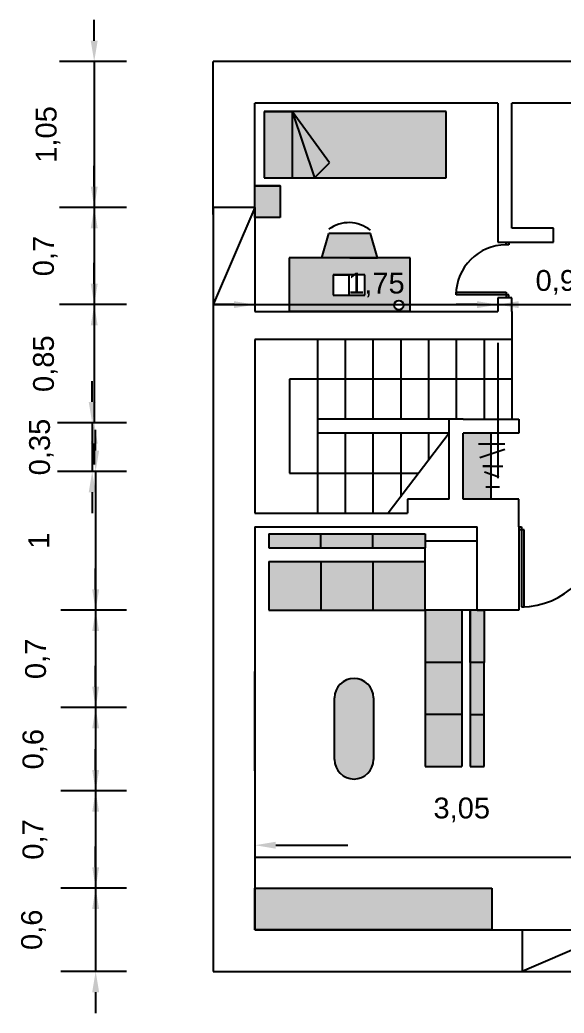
# Model space of a CAD drawing. Header units: millimetres. Extents: x 2250 to 2508, y 2238 to 2752.
# Drawn here: x 2500.71 to 2504.63, y 2745.1 to 2752.25 of the extents above; entities that cross this region are included whole.
import ezdxf

# ---------------------------------------------------------------- set-up
doc = ezdxf.new("R2010")
doc.units = ezdxf.units.MM
for name, color, linetype in [('color', 221, 'Continuous'), ('cotas', 51, 'Continuous'), ('escalera', 130, 'Continuous'), ('mobiliario', 204, 'Continuous'), ('MUROS', 160, 'Continuous')]:
    doc.layers.add(name, color=color, linetype=linetype)
doc.styles.get("Standard").update_dxf_attribs({"font": 'arial.ttf'})
doc.dimstyles.new('Copia de ISO-25', dxfattribs={"dimtxt": 0.15, "dimasz": 0.15, "dimexe": 1.25, "dimexo": 0.625, "dimtad": 1, "dimtxsty": 'Standard', "dimcen": 2.5, "dimadec": 0, "dimazin": 2, "dimtfac": 1, "dimtmove": 0, "dimatfit": 3, "dimfxl": 1, "dimarcsym": 0})

# ---------------------------------------------------------------- blocks, each defined once
blk = doc.blocks.new('*D3')
at = {"layer": 'cotas', "color": 0, "lineweight": -2, "ltscale": 0.25, "transparency": 16777216}
for p, q in [((2501.2472, 2752.0998), (2501.2472, 2752.2498)), ((2501.4794, 2751.9498), (2500.9972, 2751.9498)), ((2501.2472, 2751.9498), (2501.2472, 2750.8998)), ((2501.4794, 2750.8998), (2500.9972, 2750.8998)), ((2501.2472, 2750.7498), (2501.2472, 2750.5998))]:
    blk.add_line(p, q, dxfattribs=at)
at = {"layer": 'cotas', "color": 0, "ltscale": 0.25, "transparency": 16777216}
for points in [[(2501.2222, 2752.0998), (2501.2722, 2752.0998), (2501.2472, 2751.9498)], [(2501.2222, 2750.7498), (2501.2722, 2750.7498), (2501.2472, 2750.8998)]]:
    blk.add_solid(points, dxfattribs=at)
at = {"layer": 'Defpoints', "color": 0, "ltscale": 0.25, "transparency": 16777216}
for p in [(2502.1044, 2751.9498), (2501.2472, 2750.8998), (2502.1044, 2750.8998)]:
    blk.add_point(p, dxfattribs=at)
at = {"layer": 'cotas', "color": 0, "ltscale": 0.25, "transparency": 16777216, "insert": (2500.9149, 2751.4248), "char_height": 0.15, "attachment_point": 5, "rotation": 90}
blk.add_mtext('1,05', dxfattribs=at)
blk = doc.blocks.new('*D4')
at = {"layer": 'cotas', "color": 0, "lineweight": -2, "transparency": 16777216}
for p, q in [((2501.2472, 2751.0498), (2501.2472, 2751.1998)), ((2501.4794, 2750.8998), (2500.9972, 2750.8998)), ((2501.2472, 2750.8998), (2501.2472, 2750.1998)), ((2501.4794, 2750.1998), (2500.9972, 2750.1998)), ((2501.2472, 2750.0498), (2501.2472, 2749.8998))]:
    blk.add_line(p, q, dxfattribs=at)
at = {"layer": 'cotas', "color": 0, "transparency": 16777216}
for points in [[(2501.2222, 2751.0498), (2501.2722, 2751.0498), (2501.2472, 2750.8998)], [(2501.2222, 2750.0498), (2501.2722, 2750.0498), (2501.2472, 2750.1998)]]:
    blk.add_solid(points, dxfattribs=at)
at = {"layer": 'Defpoints', "color": 0, "transparency": 16777216}
for p in [(2502.1044, 2750.8998), (2501.2472, 2750.1998), (2502.1044, 2750.1998)]:
    blk.add_point(p, dxfattribs=at)
at = {"layer": 'cotas', "color": 0, "transparency": 16777216, "insert": (2500.8958, 2750.5498), "char_height": 0.15, "attachment_point": 5, "rotation": 90}
blk.add_mtext('0,7', dxfattribs=at)
blk = doc.blocks.new('*D5')
at = {"layer": 'cotas', "color": 0, "lineweight": -2, "transparency": 16777216}
for p, q in [((2501.2472, 2750.3498), (2501.2472, 2750.4998)), ((2501.4794, 2750.1998), (2500.9972, 2750.1998)), ((2501.2472, 2750.1998), (2501.2472, 2749.3498)), ((2501.4794, 2749.3498), (2500.9972, 2749.3498)), ((2501.2472, 2749.1998), (2501.2472, 2749.0498))]:
    blk.add_line(p, q, dxfattribs=at)
at = {"layer": 'cotas', "color": 0, "transparency": 16777216}
for points in [[(2501.2222, 2750.3498), (2501.2722, 2750.3498), (2501.2472, 2750.1998)], [(2501.2222, 2749.1998), (2501.2722, 2749.1998), (2501.2472, 2749.3498)]]:
    blk.add_solid(points, dxfattribs=at)
at = {"layer": 'Defpoints', "color": 0, "transparency": 16777216}
for p in [(2502.1044, 2750.1998), (2501.2472, 2749.3498), (2502.1044, 2749.3498)]:
    blk.add_point(p, dxfattribs=at)
at = {"layer": 'cotas', "color": 0, "transparency": 16777216, "insert": (2500.8958, 2749.7748), "char_height": 0.15, "attachment_point": 5, "rotation": 90}
blk.add_mtext('0,85', dxfattribs=at)
blk = doc.blocks.new('*D6')
at = {"layer": 'cotas', "color": 0, "lineweight": -2, "transparency": 16777216}
for p, q in [((2501.2327, 2749.4998), (2501.2327, 2749.6498)), ((2501.4794, 2749.3498), (2500.9827, 2749.3498)), ((2501.2327, 2749.3498), (2501.2327, 2748.9998)), ((2501.4794, 2748.9998), (2500.9827, 2748.9998)), ((2501.2327, 2748.8498), (2501.2327, 2748.6998))]:
    blk.add_line(p, q, dxfattribs=at)
at = {"layer": 'cotas', "color": 0, "transparency": 16777216}
for points in [[(2501.2077, 2749.4998), (2501.2577, 2749.4998), (2501.2327, 2749.3498)], [(2501.2077, 2748.8498), (2501.2577, 2748.8498), (2501.2327, 2748.9998)]]:
    blk.add_solid(points, dxfattribs=at)
at = {"layer": 'Defpoints', "color": 0, "transparency": 16777216}
for p in [(2502.1044, 2749.3498), (2501.2327, 2748.9998), (2502.1044, 2748.9998)]:
    blk.add_point(p, dxfattribs=at)
at = {"layer": 'cotas', "color": 0, "transparency": 16777216, "insert": (2500.8673, 2749.1748), "char_height": 0.15, "attachment_point": 5, "rotation": 90}
blk.add_mtext('0,35', dxfattribs=at)
blk = doc.blocks.new('*D7')
at = {"layer": 'cotas', "color": 0, "lineweight": -2, "transparency": 16777216}
for p, q in [((2501.2577, 2749.1498), (2501.2577, 2749.2998)), ((2501.4794, 2748.9998), (2501.0077, 2748.9998)), ((2501.2577, 2748.9998), (2501.2577, 2747.9998)), ((2501.4794, 2747.9998), (2501.0077, 2747.9998)), ((2501.2577, 2747.8498), (2501.2577, 2747.6998))]:
    blk.add_line(p, q, dxfattribs=at)
at = {"layer": 'cotas', "color": 0, "transparency": 16777216}
for points in [[(2501.2327, 2749.1498), (2501.2827, 2749.1498), (2501.2577, 2748.9998)], [(2501.2327, 2747.8498), (2501.2827, 2747.8498), (2501.2577, 2747.9998)]]:
    blk.add_solid(points, dxfattribs=at)
at = {"layer": 'Defpoints', "color": 0, "transparency": 16777216}
for p in [(2502.1044, 2748.9998), (2501.2577, 2747.9998), (2502.1044, 2747.9998)]:
    blk.add_point(p, dxfattribs=at)
at = {"layer": 'cotas', "color": 0, "transparency": 16777216, "insert": (2500.8482, 2748.4998), "char_height": 0.15, "attachment_point": 5, "rotation": 90}
blk.add_mtext('1', dxfattribs=at)
blk = doc.blocks.new('*D8')
at = {"layer": 'cotas', "color": 0, "lineweight": -2, "transparency": 16777216}
for p, q in [((2501.2577, 2748.1498), (2501.2577, 2748.2998)), ((2501.4794, 2747.9998), (2501.0077, 2747.9998)), ((2501.2577, 2747.9998), (2501.2577, 2747.2998)), ((2501.4794, 2747.2998), (2501.0077, 2747.2998)), ((2501.2577, 2747.1498), (2501.2577, 2746.9998))]:
    blk.add_line(p, q, dxfattribs=at)
at = {"layer": 'cotas', "color": 0, "transparency": 16777216}
for points in [[(2501.2327, 2748.1498), (2501.2827, 2748.1498), (2501.2577, 2747.9998)], [(2501.2327, 2747.1498), (2501.2827, 2747.1498), (2501.2577, 2747.2998)]]:
    blk.add_solid(points, dxfattribs=at)
at = {"layer": 'Defpoints', "color": 0, "transparency": 16777216}
for p in [(2502.1044, 2747.9998), (2501.2577, 2747.2998), (2502.1044, 2747.2998)]:
    blk.add_point(p, dxfattribs=at)
at = {"layer": 'cotas', "color": 0, "transparency": 16777216, "insert": (2500.8387, 2747.6498), "char_height": 0.15, "attachment_point": 5, "rotation": 90}
blk.add_mtext('0,7', dxfattribs=at)
blk = doc.blocks.new('*D9')
at = {"layer": 'cotas', "color": 0, "lineweight": -2, "transparency": 16777216}
for p, q in [((2501.2577, 2747.4498), (2501.2577, 2747.5998)), ((2501.4794, 2747.2998), (2501.0077, 2747.2998)), ((2501.2577, 2747.2998), (2501.2577, 2746.6998)), ((2501.4794, 2746.6998), (2501.0077, 2746.6998)), ((2501.2577, 2746.5498), (2501.2577, 2746.3998))]:
    blk.add_line(p, q, dxfattribs=at)
at = {"layer": 'cotas', "color": 0, "transparency": 16777216}
for points in [[(2501.2327, 2747.4498), (2501.2827, 2747.4498), (2501.2577, 2747.2998)], [(2501.2327, 2746.5498), (2501.2827, 2746.5498), (2501.2577, 2746.6998)]]:
    blk.add_solid(points, dxfattribs=at)
at = {"layer": 'Defpoints', "color": 0, "transparency": 16777216}
for p in [(2502.1044, 2747.2998), (2501.2577, 2746.6998), (2502.1044, 2746.6998)]:
    blk.add_point(p, dxfattribs=at)
at = {"layer": 'cotas', "color": 0, "transparency": 16777216, "insert": (2500.8197, 2746.9998), "char_height": 0.15, "attachment_point": 5, "rotation": 90}
blk.add_mtext('0,6', dxfattribs=at)
blk = doc.blocks.new('*D10')
at = {"layer": 'cotas', "color": 0, "lineweight": -2, "transparency": 16777216}
for p, q in [((2501.2577, 2746.8498), (2501.2577, 2746.9998)), ((2501.4794, 2746.6998), (2501.0077, 2746.6998)), ((2501.2577, 2746.6998), (2501.2577, 2745.9998)), ((2501.4794, 2745.9998), (2501.0077, 2745.9998)), ((2501.2577, 2745.8498), (2501.2577, 2745.6998))]:
    blk.add_line(p, q, dxfattribs=at)
at = {"layer": 'cotas', "color": 0, "transparency": 16777216}
for points in [[(2501.2327, 2746.8498), (2501.2827, 2746.8498), (2501.2577, 2746.6998)], [(2501.2327, 2745.8498), (2501.2827, 2745.8498), (2501.2577, 2745.9998)]]:
    blk.add_solid(points, dxfattribs=at)
at = {"layer": 'Defpoints', "color": 0, "transparency": 16777216}
for p in [(2502.1044, 2746.6998), (2501.2577, 2745.9998), (2502.1044, 2745.9998)]:
    blk.add_point(p, dxfattribs=at)
at = {"layer": 'cotas', "color": 0, "transparency": 16777216, "insert": (2500.8197, 2746.3498), "char_height": 0.15, "attachment_point": 5, "rotation": 90}
blk.add_mtext('0,7', dxfattribs=at)
blk = doc.blocks.new('*D11')
at = {"layer": 'cotas', "color": 0, "lineweight": -2, "transparency": 16777216}
for p, q in [((2501.2577, 2746.1498), (2501.2577, 2746.2998)), ((2501.4794, 2745.9998), (2501.0077, 2745.9998)), ((2501.2577, 2745.9998), (2501.2577, 2745.3998)), ((2501.4794, 2745.3998), (2501.0077, 2745.3998)), ((2501.2577, 2745.2498), (2501.2577, 2745.0998))]:
    blk.add_line(p, q, dxfattribs=at)
at = {"layer": 'cotas', "color": 0, "transparency": 16777216}
for points in [[(2501.2327, 2746.1498), (2501.2827, 2746.1498), (2501.2577, 2745.9998)], [(2501.2327, 2745.2498), (2501.2827, 2745.2498), (2501.2577, 2745.3998)]]:
    blk.add_solid(points, dxfattribs=at)
at = {"layer": 'Defpoints', "color": 0, "transparency": 16777216}
for p in [(2502.1044, 2745.9998), (2501.2577, 2745.3998), (2502.1044, 2745.3998)]:
    blk.add_point(p, dxfattribs=at)
at = {"layer": 'cotas', "color": 0, "transparency": 16777216, "insert": (2500.8102, 2745.6998), "char_height": 0.15, "attachment_point": 5, "rotation": 90}
blk.add_mtext('0,6', dxfattribs=at)
blk = doc.blocks.new('*D12')
at = {"layer": 'cotas', "color": 0, "lineweight": -2, "transparency": 16777216}
for p, q in [((2502.2544, 2750.1998), (2502.1044, 2750.1998)), ((2502.4044, 2750.1998), (2504.1544, 2750.1998)), ((2504.3044, 2750.1998), (2504.4544, 2750.1998)), ((2502.4044, 2749.9248), (2502.4044, 2748.9498)), ((2504.1544, 2749.9248), (2504.1544, 2748.9498))]:
    blk.add_line(p, q, dxfattribs=at)
at = {"layer": 'cotas', "color": 0, "transparency": 16777216}
for points in [[(2502.2544, 2750.2248), (2502.2544, 2750.1748), (2502.4044, 2750.1998)], [(2504.3044, 2750.2248), (2504.3044, 2750.1748), (2504.1544, 2750.1998)]]:
    blk.add_solid(points, dxfattribs=at)
at = {"layer": 'Defpoints', "color": 0, "transparency": 16777216}
for p in [(2502.4044, 2750.5498), (2504.1544, 2750.5498), (2504.1544, 2750.1998)]:
    blk.add_point(p, dxfattribs=at)
at = {"layer": 'cotas', "color": 0, "transparency": 16777216, "insert": (2503.2794, 2750.341), "char_height": 0.15, "attachment_point": 5}
blk.add_mtext('1,75', dxfattribs=at)
blk = doc.blocks.new('*D13')
at = {"layer": 'cotas', "color": 0, "lineweight": -2, "transparency": 16777216}
for p, q in [((2504.0044, 2750.1998), (2503.8544, 2750.1998)), ((2504.1544, 2750.1998), (2505.1044, 2750.1998)), ((2505.2544, 2750.1998), (2505.4044, 2750.1998)), ((2504.1544, 2749.9248), (2504.1544, 2748.9498)), ((2505.1044, 2749.9248), (2505.1044, 2748.9498))]:
    blk.add_line(p, q, dxfattribs=at)
at = {"layer": 'cotas', "color": 0, "transparency": 16777216}
for points in [[(2504.0044, 2750.2248), (2504.0044, 2750.1748), (2504.1544, 2750.1998)], [(2505.2544, 2750.2248), (2505.2544, 2750.1748), (2505.1044, 2750.1998)]]:
    blk.add_solid(points, dxfattribs=at)
at = {"layer": 'Defpoints', "color": 0, "transparency": 16777216}
for p in [(2504.1544, 2750.5498), (2505.1044, 2750.5498), (2505.1044, 2750.1998)]:
    blk.add_point(p, dxfattribs=at)
at = {"layer": 'cotas', "color": 0, "transparency": 16777216, "insert": (2504.6294, 2750.3601), "char_height": 0.15, "attachment_point": 5}
blk.add_mtext('0,95', dxfattribs=at)
blk = doc.blocks.new('*D22')
at = {"layer": 'cotas', "color": 0, "lineweight": -2, "transparency": 16777216}
for p, q in [((2502.4044, 2746.8448), (2502.4044, 2747.5585)), ((2505.4544, 2746.8448), (2505.4544, 2747.5585)), ((2502.5544, 2746.3085), (2503.0737, 2746.3085)), ((2505.3044, 2746.3085), (2504.7144, 2746.3085))]:
    blk.add_line(p, q, dxfattribs=at)
at = {"layer": 'cotas', "color": 0, "transparency": 16777216}
for points in [[(2502.5544, 2746.3335), (2502.5544, 2746.2835), (2502.4044, 2746.3085)], [(2505.3044, 2746.3335), (2505.3044, 2746.2835), (2505.4544, 2746.3085)]]:
    blk.add_solid(points, dxfattribs=at)
at = {"layer": 'Defpoints', "color": 0, "transparency": 16777216}
for p in [(2505.4544, 2746.3085), (2502.4044, 2746.2198), (2505.4544, 2746.2198)]:
    blk.add_point(p, dxfattribs=at)
at = {"layer": 'cotas', "color": 0, "transparency": 16777216, "insert": (2503.8941, 2746.5625), "char_height": 0.15, "attachment_point": 5}
blk.add_mtext('3,05', dxfattribs=at)

msp = doc.modelspace()

# ---------------------------------------------------------------- hatches: boundary and pattern name
at = {"layer": 'color'}
h = msp.add_hatch(color=256, dxfattribs=at)
h.dxf.hatch_style = 1
h.paths.add_polyline_path([(2502.6717, 2751.5894), (2502.4717, 2751.5894), (2502.4717, 2751.112), (2502.6717, 2751.112)])
h.paths.add_polyline_path([(2502.6717, 2751.5894), (2502.6717, 2751.112), (2502.8332, 2751.112)], flags=16)
h.paths.add_polyline_path([(2502.6717, 2751.5894), (2502.8332, 2751.112), (2502.9419, 2751.2212)], flags=17)
h.paths.add_polyline_path([(2503.7817, 2751.5894), (2502.6717, 2751.5894), (2502.9419, 2751.2212), (2502.8332, 2751.112), (2503.7817, 2751.112)])
h.paths.add_polyline_path([(2502.5867, 2751.0544), (2502.4044, 2751.0544), (2502.4044, 2750.8267), (2502.5867, 2750.8267)])
h.paths.add_polyline_path([(2503.5233, 2750.5364), (2502.6512, 2750.5364), (2502.6512, 2750.1498), (2503.5233, 2750.1498)])
h.paths.add_polyline_path([(2502.9678, 2750.4138), (2503.0814, 2750.4138), (2503.195, 2750.4138), (2503.195, 2750.2681), (2502.9678, 2750.2681)], flags=16)
h.paths.add_polyline_path([(2503.4745, 2750.1953, -1), (2503.4077, 2750.1953, -1)], flags=0)
h.paths.add_polyline_path([(2503.0814, 2750.4138), (2502.9678, 2750.4138), (2502.9678, 2750.2681), (2503.0814, 2750.2681)], flags=0)
h.paths.add_polyline_path([(2503.2373, 2750.7127), (2503.0872, 2750.7127), (2502.9371, 2750.7127), (2502.8872, 2750.5364), (2503.2872, 2750.5364)])
h.paths.add_polyline_path([(2503.4745, 2750.1953, 1), (2503.4077, 2750.1953, 1)], flags=16)
h.paths.add_polyline_path([(2506.6872, 2751.5894), (2505.5772, 2751.5894), (2505.5772, 2751.112), (2506.4936, 2751.112), (2506.3583, 2751.1925)])
h.paths.add_polyline_path([(2506.6872, 2751.5894), (2506.3583, 2751.1925), (2506.4936, 2751.112)], flags=17)
h.paths.add_polyline_path([(2506.6872, 2751.5894), (2506.4936, 2751.112), (2506.6872, 2751.112)], flags=16)
h.paths.add_polyline_path([(2506.8872, 2751.5894), (2506.6872, 2751.5894), (2506.6872, 2751.112), (2506.8872, 2751.112)])
h.paths.add_polyline_path([(2506.9544, 2751.0544), (2506.7722, 2751.0544), (2506.7722, 2750.8267), (2506.9544, 2750.8267)])
h.paths.add_polyline_path([(2506.7077, 2750.6364), (2505.8356, 2750.6364), (2505.8356, 2750.2498), (2506.7077, 2750.2498)])
h.paths.add_polyline_path([(2506.6881, 2750.2921, -1), (2506.6386, 2750.2921, -1)], flags=16)
h.paths.add_polyline_path([(2506.3859, 2750.3515), (2506.1587, 2750.3515), (2506.1587, 2750.4972), (2506.2723, 2750.4972), (2506.3859, 2750.4972)], flags=16)
h.paths.add_polyline_path([(2506.4218, 2750.8127), (2506.2717, 2750.8127), (2506.1216, 2750.8127), (2506.0717, 2750.6364), (2506.4717, 2750.6364)])
h.paths.add_polyline_path([(2506.3859, 2750.4972), (2506.2723, 2750.4972), (2506.2723, 2750.3515), (2506.3859, 2750.3515)], flags=0)
h.paths.add_polyline_path([(2506.9544, 2748.7998), (2506.5544, 2748.7998), (2506.5544, 2748.3998), (2506.9544, 2748.3998)])
h.paths.add_polyline_path([(2506.9544, 2748.3998), (2506.5928, 2748.3998), (2506.5928, 2747.9998), (2506.9544, 2747.9998)])
h.paths.add_polyline_path([(2506.6465, 2747.8908, 1), (2506.7441, 2747.8908, 1)], flags=0)
h.paths.add_polyline_path([(2506.8026, 2747.8859, 1), (2506.9002, 2747.8859, 1)], flags=16)
h.paths.add_polyline_path([(2506.8783, 2747.7447, 1), (2506.8183, 2747.7447, 1)], flags=0)
h.paths.add_polyline_path([(2506.6607, 2747.7472, 1), (2506.7358, 2747.7472, 1)], flags=16)
h.paths.add_polyline_path([(2506.9544, 2747.9998), (2506.5928, 2747.9998), (2506.5928, 2747.6498), (2506.9544, 2747.6498)])
h.paths.add_polyline_path([(2506.8026, 2747.8859, -1), (2506.9002, 2747.8859, -1)], flags=0)
h.paths.add_polyline_path([(2506.8783, 2747.7447, -1), (2506.8183, 2747.7447, -1)], flags=16)
h.paths.add_polyline_path([(2506.6465, 2747.8908, -1), (2506.7441, 2747.8908, -1)], flags=16)
h.paths.add_polyline_path([(2506.7358, 2747.7472, -1), (2506.6607, 2747.7472, -1)], flags=0)
h.paths.add_polyline_path([(2506.9544, 2747.6498), (2506.5928, 2747.6498), (2506.1355, 2747.6498), (2506.1355, 2747.1998), (2506.9544, 2747.1998)])
h.paths.add_polyline_path([(2506.082, 2747.5773), (2505.8533, 2747.5773), (2505.8533, 2747.2773), (2506.082, 2747.2773)], flags=0)
h.paths.add_polyline_path([(2505.7793, 2746.7877), (2505.8421, 2746.6643), (2506.0217, 2746.6643), (2506.0846, 2746.7877, 1)])
h.paths.add_polyline_path([(2506.2543, 2746.6966), (2506.1789, 2746.5805), (2506.2687, 2746.4249), (2506.407, 2746.4322, 1)])
h.paths.add_polyline_path([(2505.6155, 2746.6862, 0.285438), (2505.4544, 2746.681), (2505.4544, 2746.4271, 0.016246), (2505.4629, 2746.4218), (2505.6012, 2746.4145), (2505.691, 2746.5701)])
h.paths.add_polyline_path([(2505.6071, 2746.2366), (2505.4689, 2746.2293, 1), (2505.6215, 2745.9649), (2505.697, 2746.081)])
h.paths.add_polyline_path([(2505.6661, 2746.3307, 1), (2506.2098, 2746.3307, 1)])
h.paths.add_polyline_path([(2506.0337, 2745.9972), (2505.8541, 2745.9972), (2505.7913, 2745.8738, 1), (2506.0965, 2745.8738)])
h.paths.add_polyline_path([(2506.413, 2746.2396), (2506.2747, 2746.2469), (2506.1849, 2746.0914), (2506.2603, 2745.9753, 1)])
h.paths.add_polyline_path([(2505.4544, 2746.681, 0.534814), (2505.4544, 2746.4271)])
h.paths.add_polyline_path([(2506.1355, 2747.6498), (2505.5544, 2747.6498), (2505.5544, 2747.1998), (2506.1355, 2747.1998)])
h.paths.add_polyline_path([(2505.8533, 2747.5773), (2506.082, 2747.5773), (2506.082, 2747.2773), (2505.8533, 2747.2773)], flags=16)
h.paths.add_polyline_path([(2504.1099, 2745.9998), (2502.4044, 2745.9998), (2502.4044, 2745.6998), (2504.1099, 2745.6998)])
h.paths.add_polyline_path([(2503.2579, 2747.3695, 1), (2502.9783, 2747.3695), (2502.9783, 2746.9249, 1), (2503.2579, 2746.9249)])
h.paths.add_polyline_path([(2503.8941, 2747.2498), (2503.6294, 2747.2498), (2503.6294, 2746.8748), (2503.8941, 2746.8748)])
h.paths.add_polyline_path([(2503.8941, 2747.6248), (2503.6294, 2747.6248), (2503.6294, 2747.2498), (2503.8941, 2747.2498)])
h.paths.add_polyline_path([(2503.8941, 2747.9998), (2503.6294, 2747.9998), (2503.6294, 2747.6248), (2503.8941, 2747.6248)])
h.paths.add_polyline_path([(2504.0544, 2747.9998), (2504.0044, 2747.9998), (2503.9544, 2747.9998), (2503.9544, 2747.6248), (2504.0544, 2747.6248)])
h.paths.add_polyline_path([(2504.0544, 2747.6248), (2503.9544, 2747.6248), (2503.9544, 2747.2498), (2504.0544, 2747.2498)])
h.paths.add_polyline_path([(2504.0544, 2747.2498), (2503.9544, 2747.2498), (2503.9544, 2746.8748), (2504.0544, 2746.8748)])
h.paths.add_polyline_path([(2503.6294, 2748.5498), (2503.2544, 2748.5498), (2503.2544, 2748.4498), (2503.6294, 2748.4498)])
h.paths.add_polyline_path([(2503.2544, 2748.5498), (2502.8794, 2748.5498), (2502.8794, 2748.4498), (2503.2544, 2748.4498)])
h.paths.add_polyline_path([(2502.8794, 2748.5498), (2502.5044, 2748.5498), (2502.5044, 2748.4498), (2502.8794, 2748.4498)])
h.paths.add_polyline_path([(2502.8794, 2748.3498), (2502.5044, 2748.3498), (2502.5044, 2747.9998), (2502.8794, 2747.9998)])
h.paths.add_polyline_path([(2503.2544, 2748.3498), (2502.8794, 2748.3498), (2502.8794, 2747.9998), (2503.2544, 2747.9998)])
h.paths.add_polyline_path([(2503.6294, 2748.3498), (2503.2544, 2748.3498), (2503.2544, 2747.9998), (2503.6294, 2747.9998)])
at = {"layer": 'color', "true_color": 0xcd6928}
h = msp.add_hatch(color=32, dxfattribs=at)
h.dxf.hatch_style = 1
h.paths.add_polyline_path([(2504.1044, 2749.2748), (2503.9044, 2749.2748), (2503.9044, 2748.7998), (2504.1044, 2748.7998)])

# ---------------------------------------------------------------- linework, layer by layer
at = {"layer": 'cotas'}
msp.add_line((2505.4544, 2746.2198), (2502.4044, 2746.2198), dxfattribs=at)
at = {"layer": 'escalera'}
for p, q in [((2502.4044, 2750.8998), (2502.1044, 2750.8998)), ((2502.1044, 2750.8998), (2502.1044, 2750.1998)), ((2502.4044, 2750.8998), (2502.1044, 2750.1998)), ((2502.4044, 2750.8998), (2502.4044, 2750.1998)), ((2504.2129, 2750.6298), (2504.2129, 2750.6498)), ((2504.2329, 2750.6298), (2504.2129, 2750.6298)), ((2504.2329, 2750.6498), (2504.2329, 2750.6298)), ((2503.8529, 2750.2698), (2503.8529, 2750.2898)), ((2503.8529, 2750.2898), (2504.2129, 2750.2898)), ((2504.2129, 2750.2698), (2503.8529, 2750.2698)), ((2504.2129, 2750.2898), (2504.2129, 2750.2698)), ((2504.2329, 2750.2698), (2504.2129, 2750.2698)), ((2504.2129, 2750.2698), (2504.2129, 2750.2498)), ((2504.2329, 2750.2498), (2504.2329, 2750.2698)), ((2502.1044, 2750.1998), (2502.4044, 2750.1998)), ((2502.8544, 2749.9498), (2502.8544, 2749.3748)), ((2503.0544, 2749.9498), (2503.0544, 2749.3748)), ((2503.2544, 2749.9498), (2503.2544, 2749.3748)), ((2503.4544, 2749.9498), (2503.4544, 2749.3748)), ((2503.6544, 2749.9498), (2503.6544, 2749.3748)), ((2503.8544, 2749.9498), (2503.8544, 2749.3748)), ((2504.0544, 2749.9498), (2504.0544, 2749.3748)), ((2504.2544, 2749.9498), (2504.2544, 2749.3748)), ((2504.2544, 2749.6623), (2502.6544, 2749.6623)), ((2502.6544, 2749.6623), (2502.6544, 2748.9873)), ((2503.8044, 2749.3748), (2502.8544, 2749.3748)), ((2502.8544, 2749.3748), (2502.8544, 2749.2748)), ((2503.8044, 2749.2748), (2502.8544, 2749.2748)), ((2502.8544, 2749.2748), (2502.8544, 2748.6998)), ((2503.0544, 2749.2748), (2503.0544, 2748.6998)), ((2503.2544, 2749.2748), (2503.2544, 2748.6998)), ((2503.8044, 2749.2748), (2503.3653, 2748.6998)), ((2503.4544, 2749.2748), (2503.4544, 2748.8166)), ((2503.6544, 2749.2748), (2503.6544, 2749.0784)), ((2502.6544, 2748.9873), (2503.5849, 2748.9873)), ((2504.3044, 2748.5998), (2504.3244, 2748.5998)), ((2504.3244, 2748.5798), (2504.3044, 2748.5798)), ((2504.3244, 2748.5998), (2504.3244, 2748.5798)), ((2504.3244, 2748.5798), (2504.3244, 2748.0248)), ((2504.3444, 2748.5798), (2504.3244, 2748.5798)), ((2504.3444, 2748.0248), (2504.3444, 2748.5798)), ((2504.3244, 2748.0248), (2504.3444, 2748.0248)), ((2504.3294, 2745.6998), (2505.0294, 2745.6998)), ((2505.0294, 2745.6998), (2504.3294, 2745.3998)), ((2504.3294, 2745.6998), (2504.3294, 2745.3998)), ((2504.3294, 2745.3998), (2505.0294, 2745.3998))]:
    msp.add_line(p, q, dxfattribs=at)
for centre, radius, start, end in [((2504.2129, 2750.2698), 0.36, 90, 180), ((2504.3244, 2748.5798), 0.555, 270, 0)]:
    msp.add_arc(centre, radius, start, end, dxfattribs=at)
at = {"layer": 'mobiliario'}
for p, q in [((2502.4717, 2751.5894), (2502.4717, 2751.112)), ((2503.7817, 2751.5894), (2502.4717, 2751.5894)), ((2502.4717, 2751.5894), (2502.6717, 2751.5894)), ((2502.6717, 2751.5894), (2502.6717, 2751.112)), ((2502.6717, 2751.5894), (2502.8332, 2751.112)), ((2502.9419, 2751.2212), (2502.6717, 2751.5894)), ((2503.7817, 2751.112), (2503.7817, 2751.5894)), ((2502.8332, 2751.112), (2502.9419, 2751.2212)), ((2502.4717, 2751.112), (2503.7817, 2751.112)), ((2502.4044, 2750.8267), (2502.4044, 2751.0544)), ((2502.5867, 2751.0544), (2502.5867, 2750.8267)), ((2502.5867, 2750.8267), (2502.4044, 2750.8267)), ((2502.8872, 2750.5364), (2502.9371, 2750.7127)), ((2503.0872, 2750.7127), (2502.9371, 2750.7127)), ((2503.2373, 2750.7127), (2503.0872, 2750.7127)), ((2503.2872, 2750.5364), (2503.2373, 2750.7127)), ((2503.5233, 2750.5364), (2502.6512, 2750.5364)), ((2502.6512, 2750.5364), (2502.6512, 2750.1498)), ((2503.0872, 2750.5364), (2502.8872, 2750.5364)), ((2503.0872, 2750.5364), (2503.2872, 2750.5364)), ((2503.5233, 2750.1498), (2503.5233, 2750.5364)), ((2502.9678, 2750.4138), (2502.9678, 2750.2681)), ((2503.195, 2750.4138), (2502.9678, 2750.4138)), ((2502.9678, 2750.4138), (2503.0814, 2750.4138)), ((2503.0814, 2750.4138), (2503.0814, 2750.2681)), ((2503.195, 2750.2681), (2503.195, 2750.4138)), ((2502.9678, 2750.2681), (2503.195, 2750.2681)), ((2503.5233, 2750.1498), (2502.6512, 2750.1498)), ((2504.1044, 2749.2748), (2504.1044, 2748.7998)), ((2504.0146, 2749.1988), (2504.2051, 2749.1988)), ((2504.2051, 2749.1565), (2504.0252, 2749.0983)), ((2504.1044, 2749.0373), (2504.0463, 2749.0373)), ((2504.0463, 2749.0373), (2504.1892, 2749.0373)), ((2504.0675, 2748.8881), (2504.1657, 2748.8881)), ((2502.5044, 2748.5498), (2503.6294, 2748.5498)), ((2502.5044, 2748.5498), (2502.5044, 2748.4498)), ((2502.8794, 2748.4498), (2502.8794, 2748.5498)), ((2503.2544, 2748.4498), (2503.2544, 2748.5498)), ((2503.6294, 2748.5498), (2503.6294, 2748.4498)), ((2503.6294, 2748.4998), (2504.0044, 2748.4998)), ((2502.5044, 2748.4498), (2503.6294, 2748.4498)), ((2502.5044, 2748.4498), (2502.8794, 2748.4498)), ((2502.8794, 2748.4498), (2503.2544, 2748.4498)), ((2503.2544, 2748.4498), (2503.6294, 2748.4498)), ((2503.6294, 2748.3498), (2503.6294, 2748.4498)), ((2502.5044, 2748.3498), (2503.6294, 2748.3498)), ((2502.5044, 2748.3498), (2502.5044, 2747.9998)), ((2502.8794, 2748.3498), (2502.8794, 2747.9998)), ((2503.2544, 2748.3498), (2503.2544, 2747.9998)), ((2503.6294, 2747.9998), (2503.6294, 2748.3498)), ((2502.5044, 2747.9998), (2503.6294, 2747.9998)), ((2503.9544, 2747.9998), (2503.6294, 2747.9998)), ((2503.6294, 2747.9998), (2503.6294, 2746.8748)), ((2503.8941, 2747.9998), (2503.8941, 2746.8748)), ((2504.0044, 2747.9998), (2503.9544, 2747.9998)), ((2503.9544, 2747.6248), (2503.9544, 2747.9998)), ((2503.9544, 2747.9998), (2503.9544, 2747.2498)), ((2504.0044, 2747.9998), (2504.0544, 2747.9998)), ((2504.0544, 2747.9998), (2504.0544, 2747.6248)), ((2503.8941, 2747.6248), (2503.6294, 2747.6248)), ((2504.0544, 2747.6248), (2503.9544, 2747.6248)), ((2504.0544, 2747.6248), (2503.9544, 2747.6248)), ((2504.0544, 2747.2498), (2504.0544, 2747.6248)), ((2503.8941, 2747.2498), (2503.6294, 2747.2498)), ((2503.9544, 2747.2498), (2504.0544, 2747.2498)), ((2503.9544, 2747.2498), (2503.9544, 2746.8748)), ((2504.0544, 2746.8748), (2504.0544, 2747.2498)), ((2503.6294, 2746.8748), (2503.8941, 2746.8748)), ((2503.9544, 2746.8748), (2504.0544, 2746.8748)), ((2502.4044, 2745.6998), (2502.4044, 2745.9998)), ((2502.4044, 2745.9998), (2504.1099, 2745.9998)), ((2504.1099, 2745.9998), (2504.1099, 2745.6998)), ((2504.1099, 2745.6998), (2502.4044, 2745.6998))]:
    msp.add_line(p, q, dxfattribs=at)
at = {"layer": 'mobiliario', "color": 32, "true_color": 0xcd6928}
msp.add_line((2504.1615, 2748.9591), (2504.057, 2748.9946), dxfattribs=at)
at = {"layer": 'mobiliario'}
msp.add_lwpolyline([(2502.4044, 2751.0544), (2502.5867, 2751.0544), (2502.5867, 2751.0544), (2502.4044, 2751.0544)], close=True, dxfattribs=at)
for points in [[(2502.9783, 2746.9249), (2502.9783, 2747.3695)], [(2503.2579, 2747.3695), (2503.2579, 2746.9249)]]:
    msp.add_lwpolyline(points, dxfattribs=at)
msp.add_circle((2503.4411, 2750.1953), 0.0334, dxfattribs=at)
for centre, radius, start, end in [((2503.082, 2750.5474), 0.2428, 50.72354, 126.63504), ((2503.1181, 2747.3695), 0.1398, 0, 180), ((2503.1181, 2746.9249), 0.1398, 180, 0)]:
    msp.add_arc(centre, radius, start, end, dxfattribs=at)
at = {"layer": 'MUROS'}
for p, q in [((2507.2544, 2751.9498), (2502.1044, 2751.9498)), ((2502.1044, 2750.8498), (2502.1044, 2751.9498)), ((2502.4044, 2750.8498), (2502.4044, 2751.6498)), ((2504.1544, 2751.6498), (2502.4044, 2751.6498)), ((2504.1544, 2751.6498), (2504.1544, 2750.6498)), ((2504.2544, 2750.7498), (2504.2544, 2751.6498)), ((2505.1044, 2751.6498), (2504.2544, 2751.6498)), ((2502.1044, 2750.8498), (2502.1044, 2750.1498)), ((2502.4044, 2750.8498), (2502.4044, 2750.1498)), ((2504.5544, 2750.7498), (2504.2544, 2750.7498)), ((2504.5544, 2750.6498), (2504.5544, 2750.7498)), ((2504.1544, 2750.6498), (2504.5544, 2750.6498)), ((2504.2544, 2750.2498), (2504.1544, 2750.2498)), ((2504.1544, 2750.2498), (2504.1544, 2750.1498)), ((2504.2544, 2750.1498), (2504.2544, 2750.2498)), ((2502.1044, 2750.1498), (2502.1044, 2749.3498)), ((2502.4044, 2750.1498), (2504.1544, 2750.1498)), ((2504.2544, 2750.1498), (2504.2544, 2749.9498)), ((2502.4044, 2749.9498), (2502.4044, 2749.3498)), ((2504.2544, 2749.9498), (2502.4044, 2749.9498)), ((2502.1044, 2749.3498), (2502.1044, 2748.9998)), ((2502.4044, 2749.3498), (2502.4044, 2748.9998)), ((2503.8044, 2748.7998), (2503.8044, 2749.3748)), ((2503.9044, 2749.3748), (2503.8044, 2749.3748)), ((2503.9044, 2749.3748), (2504.3044, 2749.3748)), ((2504.3044, 2749.3748), (2504.3044, 2749.2748)), ((2503.9044, 2748.7998), (2503.9044, 2749.2748)), ((2504.3044, 2749.2748), (2503.9044, 2749.2748)), ((2502.1044, 2748.9998), (2502.1044, 2747.9998)), ((2502.1044, 2748.9998), (2502.1044, 2748.5998)), ((2502.4044, 2748.9998), (2502.4044, 2748.6998)), ((2503.5044, 2748.7998), (2503.5044, 2748.6998)), ((2503.8044, 2748.7998), (2503.5044, 2748.7998)), ((2504.3044, 2748.7998), (2503.9044, 2748.7998)), ((2504.3044, 2748.7998), (2503.9044, 2748.7998)), ((2504.3044, 2748.6998), (2504.3044, 2748.7998)), ((2502.4044, 2748.6998), (2503.5044, 2748.6998)), ((2504.3044, 2748.5998), (2504.3044, 2748.6998)), ((2502.4044, 2748.5998), (2504.0044, 2748.5998)), ((2502.4044, 2748.5998), (2502.4044, 2747.9998)), ((2504.0044, 2747.9998), (2504.0044, 2748.5998)), ((2504.3044, 2748.5998), (2504.3044, 2747.9998)), ((2502.1044, 2747.9998), (2502.1044, 2747.2998)), ((2502.4044, 2747.9998), (2502.4044, 2747.2998)), ((2504.3044, 2747.9998), (2504.0044, 2747.9998)), ((2502.1044, 2747.2998), (2502.1044, 2746.6998)), ((2502.4044, 2747.2998), (2502.4044, 2746.6998)), ((2502.1044, 2746.6998), (2502.1044, 2745.9998)), ((2502.4044, 2746.6998), (2502.4044, 2745.9998)), ((2502.1044, 2745.9998), (2502.1044, 2745.3998)), ((2502.4044, 2745.9998), (2502.4044, 2745.6998)), ((2502.4044, 2745.6998), (2504.3294, 2745.6998)), ((2502.1044, 2745.3998), (2504.3294, 2745.3998))]:
    msp.add_line(p, q, dxfattribs=at)

# ---------------------------------------------------------------- dimensions: what is measured, and where the dimension line sits
at = {"layer": 'cotas', "ltscale": 0.25}
dim = msp.add_linear_dim(base=(2501.2472, 2750.8998), p1=(2502.1044, 2751.9498), p2=(2502.1044, 2750.8998), angle=90, dimstyle='Copia de ISO-25', override={"dimexe": 0.25, "dimtmove": 2}, dxfattribs=at)
dim.commit()
dim.dimension.update_dxf_attribs({"geometry": '*D3', "text_midpoint": (2500.9149, 2751.4248), "dimtype": 160})
at = {"layer": 'cotas'}
for base, p1, p2, picture, middle in [((2501.2472, 2750.1998), (2502.1044, 2750.8998), (2502.1044, 2750.1998), '*D4', (2500.8958, 2750.5498)), ((2501.2472, 2749.3498), (2502.1044, 2750.1998), (2502.1044, 2749.3498), '*D5', (2500.8958, 2749.7748)), ((2501.2327, 2748.9998), (2502.1044, 2749.3498), (2502.1044, 2748.9998), '*D6', (2500.8673, 2749.1748)), ((2501.2577, 2747.9998), (2502.1044, 2748.9998), (2502.1044, 2747.9998), '*D7', (2500.8482, 2748.4998)), ((2501.2577, 2747.2998), (2502.1044, 2747.9998), (2502.1044, 2747.2998), '*D8', (2500.8387, 2747.6498)), ((2501.2577, 2746.6998), (2502.1044, 2747.2998), (2502.1044, 2746.6998), '*D9', (2500.8197, 2746.9998)), ((2501.2577, 2745.9998), (2502.1044, 2746.6998), (2502.1044, 2745.9998), '*D10', (2500.8197, 2746.3498)), ((2501.2577, 2745.3998), (2502.1044, 2745.9998), (2502.1044, 2745.3998), '*D11', (2500.8102, 2745.6998))]:
    dim = msp.add_linear_dim(base=base, p1=p1, p2=p2, angle=90, dimstyle='Copia de ISO-25', override={"dimexe": 0.25, "dimtmove": 2}, dxfattribs=at)
    dim.commit()
    dim.dimension.update_dxf_attribs({"geometry": picture, "text_midpoint": middle, "dimtype": 160})
for base, p1, p2, picture, middle in [((2504.1544, 2750.1998), (2502.4044, 2750.5498), (2504.1544, 2750.5498), '*D12', (2503.2794, 2750.341)), ((2505.1044, 2750.1998), (2504.1544, 2750.5498), (2505.1044, 2750.5498), '*D13', (2504.6294, 2750.3601)), ((2505.4544, 2746.3085), (2502.4044, 2746.2198), (2505.4544, 2746.2198), '*D22', (2503.8941, 2746.5625))]:
    dim = msp.add_linear_dim(base=base, p1=p1, p2=p2, dimstyle='Copia de ISO-25', override={"dimtmove": 2}, dxfattribs=at)
    dim.commit()
    dim.dimension.update_dxf_attribs({"geometry": picture, "text_midpoint": middle, "dimtype": 160})

doc.saveas('drawing.dxf')
